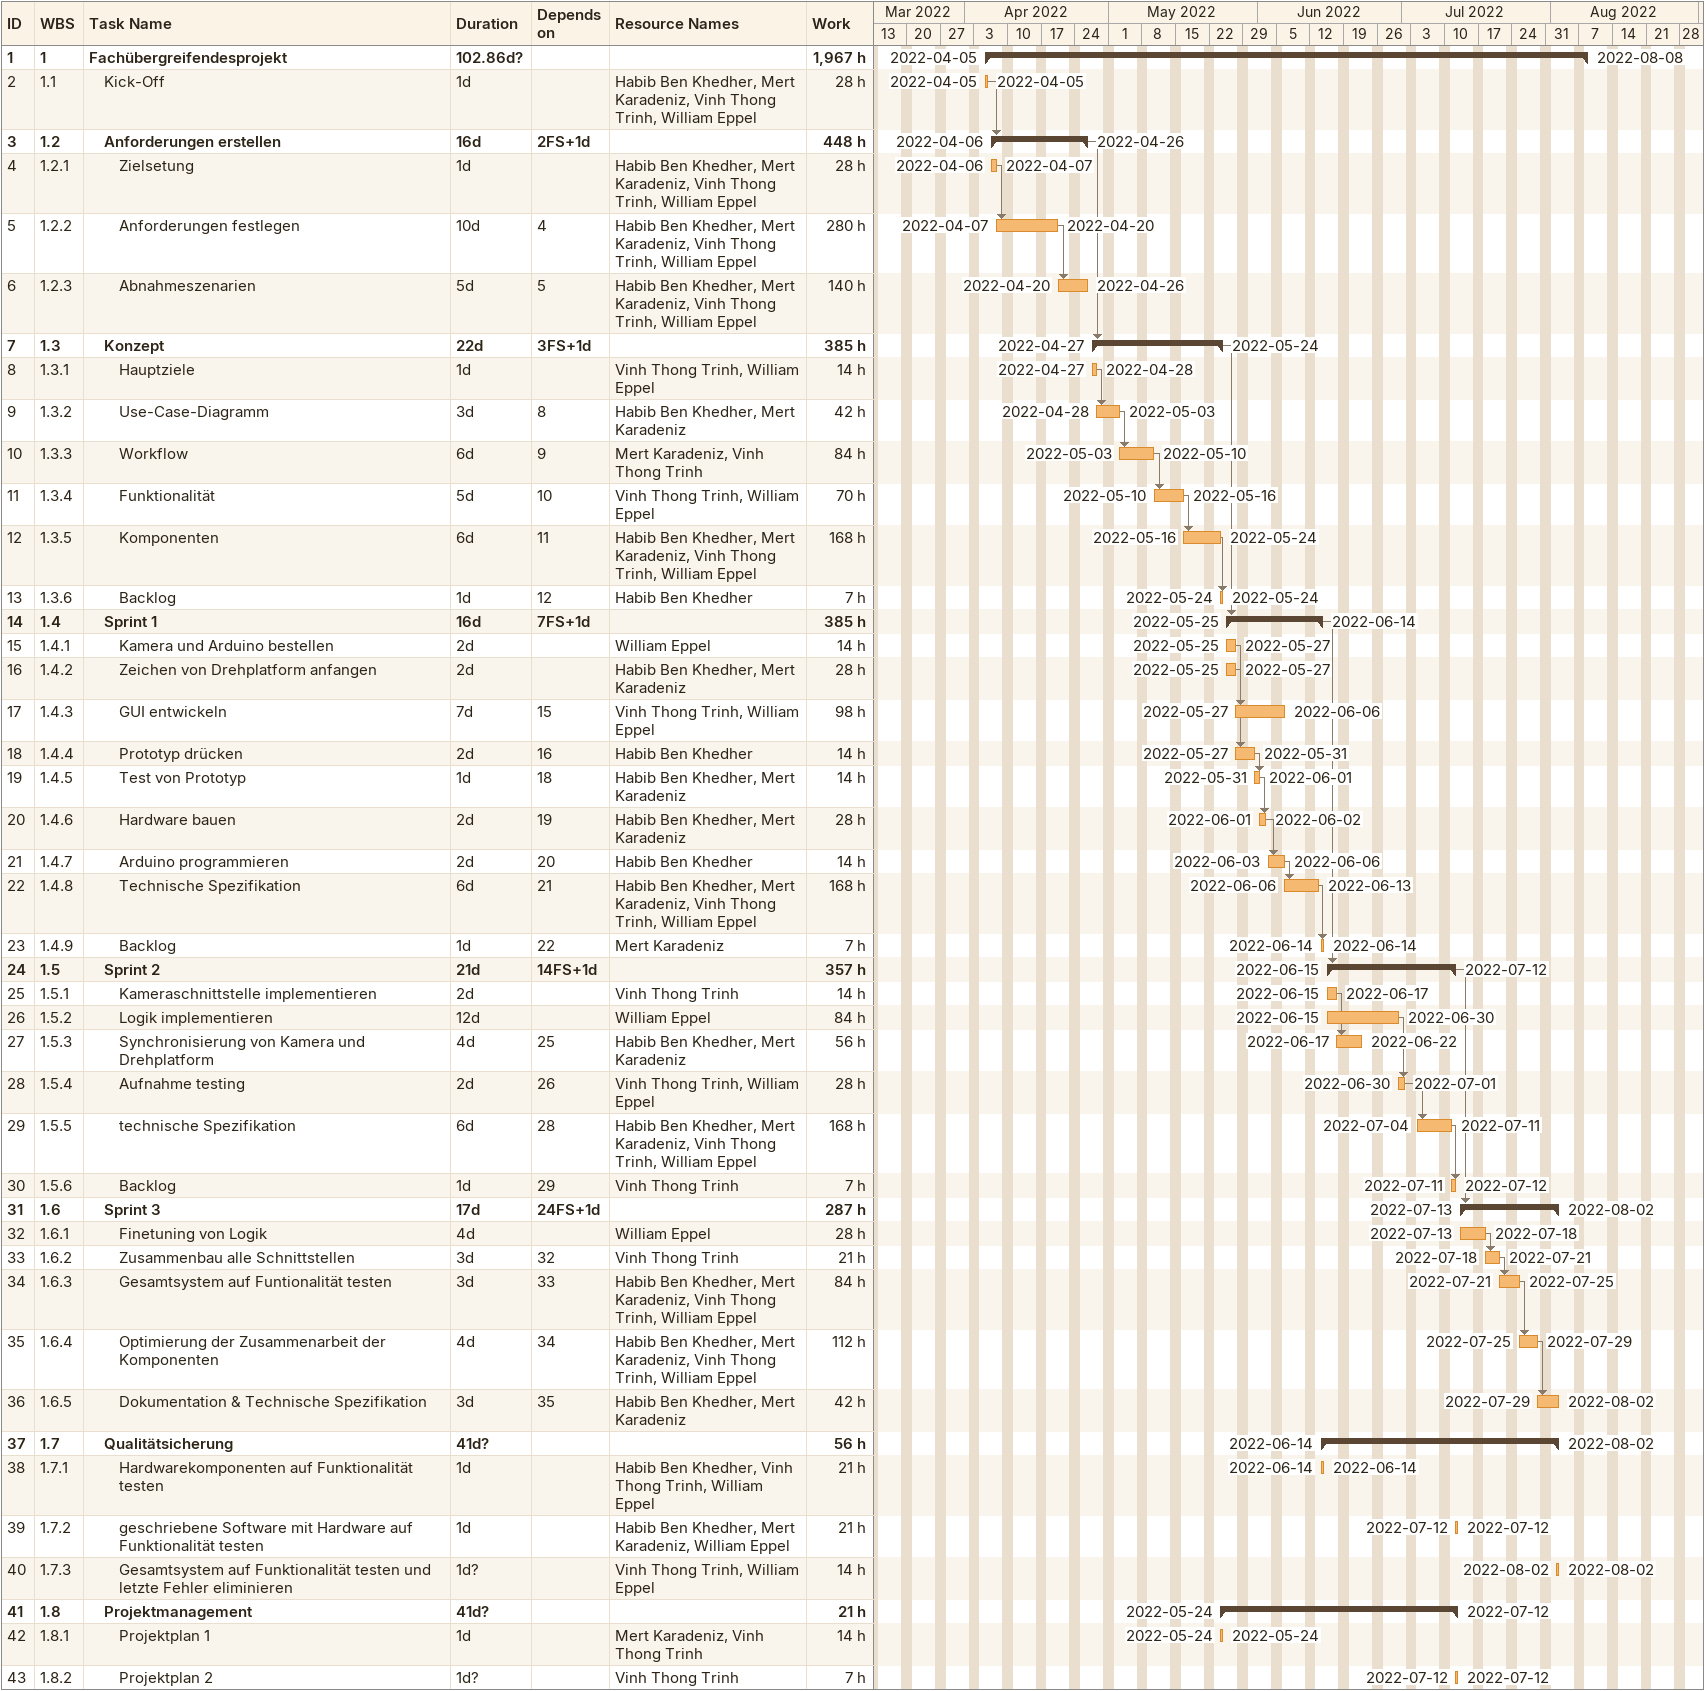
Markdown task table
| ID | WBS | Task | Duration | Start | Finish | Predecessors | Resources | Work (h) |
|---|---|---|---|---|---|---|---|---|
| 1 | 1 | **Fachübergreifendesprojekt** | 102.86d? | 2022-04-05 | 2022-08-08 |  |  | 1967 |
| 2 | 1.1 | Kick-Off | 1d | 2022-04-05 | 2022-04-05 |  | Habib Ben Khedher, Mert Karadeniz, Vinh Thong Trinh, William Eppel | 28 |
| 3 | 1.2 | **Anforderungen erstellen** | 16d | 2022-04-06 | 2022-04-26 | 2FS+1d |  | 448 |
| 4 | 1.2.1 | Zielsetung | 1d | 2022-04-06 | 2022-04-07 |  | Habib Ben Khedher, Mert Karadeniz, Vinh Thong Trinh, William Eppel | 28 |
| 5 | 1.2.2 | Anforderungen festlegen | 10d | 2022-04-07 | 2022-04-20 | 4 | Habib Ben Khedher, Mert Karadeniz, Vinh Thong Trinh, William Eppel | 280 |
| 6 | 1.2.3 | Abnahmeszenarien | 5d | 2022-04-20 | 2022-04-26 | 5 | Habib Ben Khedher, Mert Karadeniz, Vinh Thong Trinh, William Eppel | 140 |
| 7 | 1.3 | **Konzept** | 22d | 2022-04-27 | 2022-05-24 | 3FS+1d |  | 385 |
| 8 | 1.3.1 | Hauptziele | 1d | 2022-04-27 | 2022-04-28 |  | Vinh Thong Trinh, William Eppel | 14 |
| 9 | 1.3.2 | Use-Case-Diagramm | 3d | 2022-04-28 | 2022-05-03 | 8 | Habib Ben Khedher, Mert Karadeniz | 42 |
| 10 | 1.3.3 | Workflow | 6d | 2022-05-03 | 2022-05-10 | 9 | Mert Karadeniz, Vinh Thong Trinh | 84 |
| 11 | 1.3.4 | Funktionalität | 5d | 2022-05-10 | 2022-05-16 | 10 | Vinh Thong Trinh, William Eppel | 70 |
| 12 | 1.3.5 | Komponenten | 6d | 2022-05-16 | 2022-05-24 | 11 | Habib Ben Khedher, Mert Karadeniz, Vinh Thong Trinh, William Eppel | 168 |
| 13 | 1.3.6 | Backlog | 1d | 2022-05-24 | 2022-05-24 | 12 | Habib Ben Khedher | 7 |
| 14 | 1.4 | **Sprint 1** | 16d | 2022-05-25 | 2022-06-14 | 7FS+1d |  | 385 |
| 15 | 1.4.1 | Kamera und Arduino bestellen | 2d | 2022-05-25 | 2022-05-27 |  | William Eppel | 14 |
| 16 | 1.4.2 | Zeichen von Drehplatform anfangen | 2d | 2022-05-25 | 2022-05-27 |  | Habib Ben Khedher, Mert Karadeniz | 28 |
| 17 | 1.4.3 | GUI entwickeln | 7d | 2022-05-27 | 2022-06-06 | 15 | Vinh Thong Trinh, William Eppel | 98 |
| 18 | 1.4.4 | Prototyp drücken | 2d | 2022-05-27 | 2022-05-31 | 16 | Habib Ben Khedher | 14 |
| 19 | 1.4.5 | Test von Prototyp | 1d | 2022-05-31 | 2022-06-01 | 18 | Habib Ben Khedher, Mert Karadeniz | 14 |
| 20 | 1.4.6 | Hardware bauen | 2d | 2022-06-01 | 2022-06-02 | 19 | Habib Ben Khedher, Mert Karadeniz | 28 |
| 21 | 1.4.7 | Arduino programmieren | 2d | 2022-06-03 | 2022-06-06 | 20 | Habib Ben Khedher | 14 |
| 22 | 1.4.8 | Technische Spezifikation | 6d | 2022-06-06 | 2022-06-13 | 21 | Habib Ben Khedher, Mert Karadeniz, Vinh Thong Trinh, William Eppel | 168 |
| 23 | 1.4.9 | Backlog | 1d | 2022-06-14 | 2022-06-14 | 22 | Mert Karadeniz | 7 |
| 24 | 1.5 | **Sprint 2** | 21d | 2022-06-15 | 2022-07-12 | 14FS+1d |  | 357 |
| 25 | 1.5.1 | Kameraschnittstelle implementieren | 2d | 2022-06-15 | 2022-06-17 |  | Vinh Thong Trinh | 14 |
| 26 | 1.5.2 | Logik implementieren | 12d | 2022-06-15 | 2022-06-30 |  | William Eppel | 84 |
| 27 | 1.5.3 | Synchronisierung von Kamera und Drehplatform | 4d | 2022-06-17 | 2022-06-22 | 25 | Habib Ben Khedher, Mert Karadeniz | 56 |
| 28 | 1.5.4 | Aufnahme testing | 2d | 2022-06-30 | 2022-07-01 | 26 | Vinh Thong Trinh, William Eppel | 28 |
| 29 | 1.5.5 | technische Spezifikation | 6d | 2022-07-04 | 2022-07-11 | 28 | Habib Ben Khedher, Mert Karadeniz, Vinh Thong Trinh, William Eppel | 168 |
| 30 | 1.5.6 | Backlog | 1d | 2022-07-11 | 2022-07-12 | 29 | Vinh Thong Trinh | 7 |
| 31 | 1.6 | **Sprint 3** | 17d | 2022-07-13 | 2022-08-02 | 24FS+1d |  | 287 |
| 32 | 1.6.1 | Finetuning von Logik | 4d | 2022-07-13 | 2022-07-18 |  | William Eppel | 28 |
| 33 | 1.6.2 | Zusammenbau alle Schnittstellen | 3d | 2022-07-18 | 2022-07-21 | 32 | Vinh Thong Trinh | 21 |
| 34 | 1.6.3 | Gesamtsystem auf Funtionalität testen | 3d | 2022-07-21 | 2022-07-25 | 33 | Habib Ben Khedher, Mert Karadeniz, Vinh Thong Trinh, William Eppel | 84 |
| 35 | 1.6.4 | Optimierung der Zusammenarbeit der Komponenten | 4d | 2022-07-25 | 2022-07-29 | 34 | Habib Ben Khedher, Mert Karadeniz, Vinh Thong Trinh, William Eppel | 112 |
| 36 | 1.6.5 | Dokumentation & Technische Spezifikation | 3d | 2022-07-29 | 2022-08-02 | 35 | Habib Ben Khedher, Mert Karadeniz | 42 |
| 37 | 1.7 | **Qualitätsicherung** | 41d? | 2022-06-14 | 2022-08-02 |  |  | 56 |
| 38 | 1.7.1 | Hardwarekomponenten auf Funktionalität testen | 1d | 2022-06-14 | 2022-06-14 |  | Habib Ben Khedher, Vinh Thong Trinh, William Eppel | 21 |
| 39 | 1.7.2 | geschriebene Software mit Hardware auf Funktionalität testen | 1d | 2022-07-12 | 2022-07-12 |  | Habib Ben Khedher, Mert Karadeniz, William Eppel | 21 |
| 40 | 1.7.3 | Gesamtsystem auf Funktionalität testen und letzte Fehler eliminieren | 1d? | 2022-08-02 | 2022-08-02 |  | Vinh Thong Trinh, William Eppel | 14 |
| 41 | 1.8 | **Projektmanagement** | 41d? | 2022-05-24 | 2022-07-12 |  |  | 21 |
| 42 | 1.8.1 | Projektplan 1 | 1d | 2022-05-24 | 2022-05-24 |  | Mert Karadeniz, Vinh Thong Trinh | 14 |
| 43 | 1.8.2 | Projektplan 2 | 1d? | 2022-07-12 | 2022-07-12 |  | Vinh Thong Trinh | 7 |
